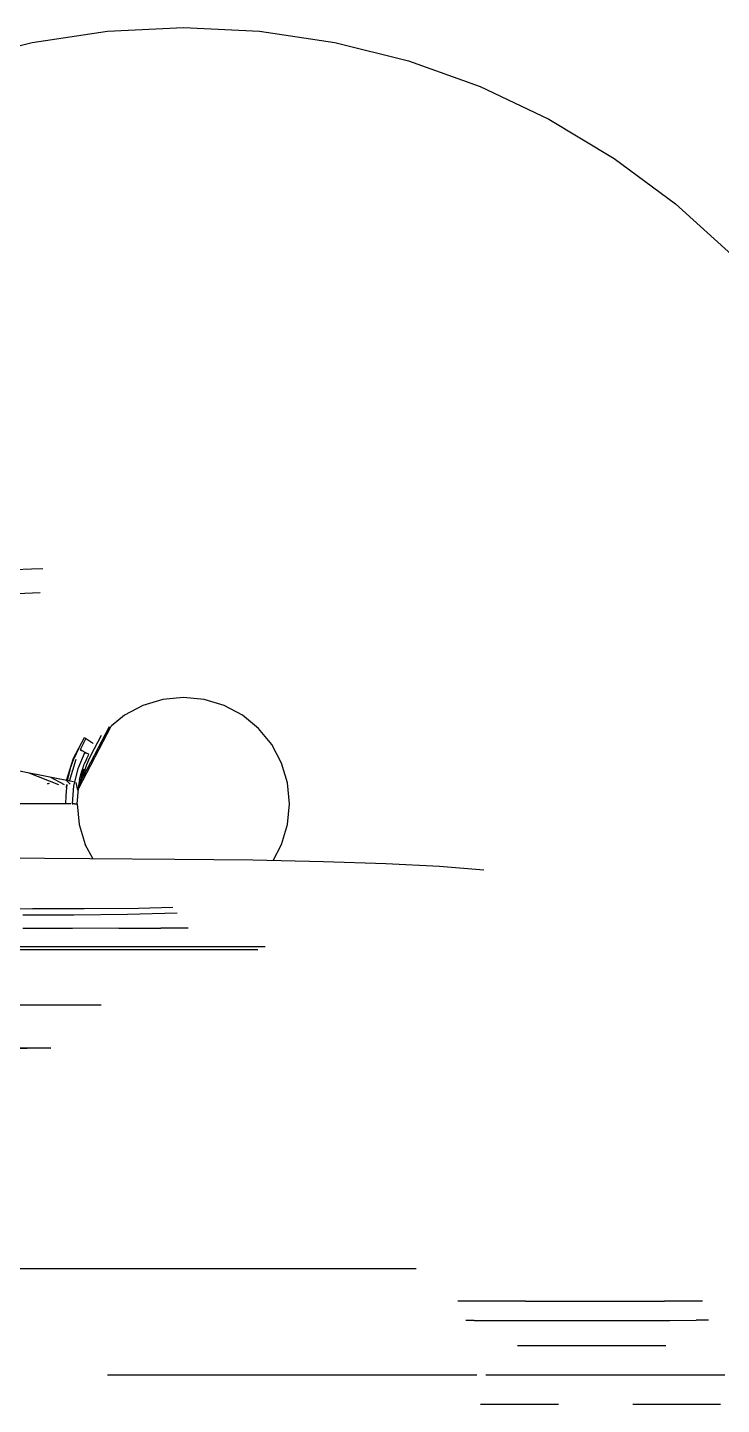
# Model space of a CAD drawing. Header units: millimetres. Extents: x -57554 to 16546, y 2142 to 98430.
# Drawn here: x -25305 to -24978, y 74904 to 75551 of the extents above; entities that cross this region are included whole.
import ezdxf

# ---------------------------------------------------------------- set-up
doc = ezdxf.new("R2010")
doc.units = ezdxf.units.MM

msp = doc.modelspace()

# ---------------------------------------------------------------- linework, layer by layer
at = {"color": 2, "linetype": 'Continuous'}
for p, q in [((-25302.58, 75544.23), (-25267.15, 75549.49)), ((-25267.15, 75549.49), (-25231.37, 75551.24)), ((-25231.37, 75551.24), (-25195.59, 75549.49)), ((-25195.59, 75549.49), (-25160.16, 75544.23)), ((-25337.32, 75535.53), (-25302.58, 75544.23)), ((-25160.16, 75544.23), (-25125.42, 75535.53)), ((-25125.42, 75535.53), (-25091.69, 75523.46)), ((-25091.69, 75523.46), (-25059.31, 75508.15)), ((-25059.31, 75508.15), (-25028.59, 75489.73)), ((-25028.59, 75489.73), (-24999.82, 75468.39)), ((-24999.82, 75468.39), (-24973.28, 75444.34)), ((-25320.52, 75295.96), (-25302.81, 75296.64)), ((-25302.81, 75296.64), (-25297.59, 75296.84)), ((-25309.62, 75285.07), (-25298.85, 75285.51)), ((-25250.5, 75232.44), (-25259.15, 75227.82)), ((-25241.12, 75235.28), (-25250.5, 75232.44)), ((-25231.37, 75236.24), (-25241.12, 75235.28)), ((-25221.61, 75235.28), (-25231.37, 75236.24)), ((-25212.24, 75232.44), (-25221.61, 75235.28)), ((-25203.59, 75227.82), (-25212.24, 75232.44)), ((-25283.14, 75196.54), (-25434.83, 75226.72)), ((-25259.15, 75227.82), (-25265.35, 75222.73)), ((-25196.01, 75221.6), (-25203.59, 75227.82)), ((-25280.59, 75193.5), (-25265.35, 75222.73)), ((-25280.09, 75195.86), (-25266.11, 75222.59)), ((-25189.8, 75214.02), (-25196.01, 75221.6)), ((-25283.16, 75207.69), (-25277.98, 75217.39)), ((-25280.75, 75212), (-25277.95, 75217.37)), ((-25277.32, 75216.95), (-25279.98, 75211.59)), ((-25277.98, 75217.39), (-25274.2, 75214.87)), ((-25274.88, 75208.93), (-25269.92, 75218.45)), ((-25274.2, 75214.87), (-25273.84, 75214.62)), ((-25185.18, 75205.38), (-25189.8, 75214.02)), ((-25286.35, 75197.18), (-25283.16, 75207.69)), ((-25284.94, 75196.9), (-25281.84, 75207.15)), ((-25284.6, 75202.59), (-25282.89, 75207.38)), ((-25280.75, 75212), (-25282.89, 75207.38)), ((-25277.78, 75210.45), (-25281.05, 75202.73)), ((-25279.98, 75211.59), (-25279.3, 75211.24)), ((-25279.81, 75211.51), (-25279.98, 75211.59)), ((-25279.3, 75211.24), (-25279.81, 75211.51)), ((-25278.74, 75210.95), (-25279.3, 75211.24)), ((-25278.29, 75210.71), (-25278.74, 75210.95)), ((-25277.97, 75210.55), (-25278.29, 75210.71)), ((-25277.03, 75207.19), (-25278.04, 75204.81)), ((-25277.78, 75210.45), (-25276.94, 75210.01)), ((-25277.78, 75210.45), (-25277.06, 75210.07)), ((-25276.94, 75210.01), (-25277.06, 75210.07)), ((-25277.03, 75207.19), (-25275.91, 75209.47)), ((-25276.32, 75209.69), (-25276.94, 75210.01)), ((-25276.83, 75204.64), (-25275.91, 75206.83)), ((-25275.91, 75209.47), (-25276.32, 75209.69)), ((-25275.91, 75206.83), (-25274.88, 75208.93)), ((-25290.04, 75195.18), (-25303.93, 75200.68)), ((-25285.95, 75197.1), (-25284.6, 75202.59)), ((-25284.6, 75202.59), (-25285.87, 75197.67)), ((-25281.05, 75202.73), (-25283.04, 75194.6)), ((-25280.21, 75197.65), (-25278.93, 75202.36)), ((-25280.21, 75197.65), (-25279.15, 75201.58)), ((-25279.43, 75197.78), (-25278.29, 75202.46)), ((-25279.15, 75201.58), (-25278.93, 75202.36)), ((-25278.29, 75202.46), (-25279.14, 75198.62)), ((-25279.14, 75198.62), (-25277.65, 75202.38)), ((-25278.93, 75202.36), (-25278.04, 75204.81)), ((-25277.65, 75202.38), (-25276.83, 75204.64)), ((-25182.33, 75196), (-25185.18, 75205.38)), ((-25295.27, 75196.02), (-25295.25, 75195.58)), ((-25295.25, 75195.58), (-25294.32, 75195.84)), ((-25295.25, 75195.58), (-25294.32, 75195.84)), ((-25287.26, 75195.06), (-25293.71, 75198.65)), ((-25286.42, 75193.84), (-25286.73, 75190.03)), ((-25286.42, 75193.84), (-25286.22, 75195.23)), ((-25286.22, 75195.23), (-25286.42, 75193.84)), ((-25284.7, 75195.45), (-25286.35, 75197.18)), ((-25286.22, 75197.61), (-25285.87, 75197.67)), ((-25286.22, 75197.61), (-25285.88, 75197.67)), ((-25285.96, 75197.1), (-25285.88, 75197.67)), ((-25285.87, 75197.67), (-25285.95, 75197.1)), ((-25283.04, 75194.6), (-25283.71, 75186.24)), ((-25281.02, 75192.68), (-25281.9, 75196.29)), ((-25281.37, 75186.24), (-25280.67, 75193.32)), ((-25280.77, 75194.69), (-25281.02, 75192.68)), ((-25280.77, 75194.69), (-25280.98, 75192.97)), ((-25280.89, 75193.43), (-25280.16, 75195.64)), ((-25280.21, 75197.65), (-25280.77, 75194.69)), ((-25280.75, 75194.81), (-25280.77, 75194.69)), ((-25280.67, 75193.32), (-25280.59, 75193.5)), ((-25280.59, 75193.5), (-25280.56, 75193.8)), ((-25280.56, 75194.28), (-25280.4, 75194.84)), ((-25280.55, 75194.06), (-25280.56, 75194.28)), ((-25280.56, 75193.8), (-25280.55, 75194.06)), ((-25280.4, 75194.84), (-25280.46, 75194.69)), ((-25280.4, 75194.84), (-25280.09, 75195.86)), ((-25280.09, 75195.86), (-25279.14, 75198.62)), ((-25181.37, 75186.24), (-25182.33, 75196)), ((-25286.73, 75190.03), (-25286.84, 75186.24)), ((-25280.99, 75192.91), (-25280.98, 75192.97)), ((-25284.32, 75186.24), (-25434.7, 75186.24)), ((-25283.71, 75186.24), (-25283.37, 75186.24)), ((-25282.89, 75186.24), (-25283.37, 75186.24)), ((-25282.56, 75186.24), (-25282.89, 75186.24)), ((-25282.56, 75186.24), (-25281.63, 75186.24)), ((-25281.63, 75186.24), (-25281.37, 75186.24)), ((-25281.37, 75186.24), (-25280.41, 75176.49)), ((-25182.33, 75176.49), (-25181.37, 75186.24)), ((-25280.41, 75176.49), (-25277.56, 75167.11)), ((-25185.18, 75167.11), (-25182.33, 75176.49)), ((-25274.05, 75160.54), (-25277.56, 75167.11)), ((-25189.18, 75159.62), (-25185.18, 75167.11)), ((-25318.22, 75160.77), (-25275.44, 75160.55)), ((-25275.44, 75160.55), (-25235.48, 75160.25)), ((-25235.48, 75160.25), (-25198.7, 75159.81)), ((-25198.7, 75159.81), (-25165.46, 75159.15)), ((-25165.46, 75159.15), (-25136.06, 75158.2)), ((-25136.06, 75158.2), (-25110.81, 75156.9)), ((-25110.81, 75156.9), (-25090.02, 75155.21)), ((-25325.43, 75136.99), (-25302.31, 75136.78)), ((-25278.02, 75136.79), (-25302.31, 75136.78)), ((-25252.45, 75137.05), (-25278.02, 75136.79)), ((-25236.37, 75137.4), (-25252.45, 75137.05)), ((-25282.97, 75133.9), (-25306.97, 75133.9)), ((-25257.61, 75134.19), (-25282.97, 75133.9)), ((-25234.36, 75134.78), (-25257.61, 75134.19)), ((-25283.54, 75127.62), (-25307.02, 75127.6)), ((-25261.83, 75127.66), (-25283.54, 75127.62)), ((-25261.83, 75127.66), (-25241.98, 75127.72)), ((-25229.2, 75127.78), (-25241.98, 75127.72)), ((-25192.83, 75118.96), (-26019.62, 75118.96)), ((-25196.32, 75117.5), (-26016.09, 75117.5)), ((-25270.06, 75091.5), (-25966.37, 75091.5)), ((-25293.72, 75071.3), (-25965.37, 75071.3)), ((-25297.84, 75071.3), (-25311.81, 75070.92)), ((-25294.11, 75071.11), (-25297.84, 75071.3)), ((-25121.74, 74967.5), (-25461.56, 74967.5)), ((-25096.59, 74952.39), (-25102.25, 74952.39)), ((-25070.31, 74952.39), (-25096.59, 74952.39)), ((-25070.31, 74952.39), (-25044.03, 74952.38)), ((-25044.03, 74952.38), (-25030.9, 74952.38)), ((-25030.9, 74952.38), (-25017.75, 74952.37)), ((-25017.75, 74952.37), (-25004.86, 74952.37)), ((-24987.11, 74952.38), (-25004.86, 74952.37)), ((-25094.56, 74943.3), (-25098.43, 74943.3)), ((-25094.56, 74943.3), (-25068.17, 74943.31)), ((-25068.17, 74943.31), (-25041.1, 74943.31)), ((-25041.78, 74943.31), (-25028.59, 74943.3)), ((-25028.59, 74943.3), (-25015.39, 74943.3)), ((-25015.39, 74943.3), (-25002.43, 74943.3)), ((-25002.43, 74943.3), (-24990.09, 74943.32)), ((-24984.22, 74943.32), (-24990.09, 74943.32)), ((-25004.35, 74931.25), (-25074.17, 74931.25)), ((-25093.3, 74917.5), (-25267.14, 74917.5)), ((-24976.59, 74917.5), (-25088.97, 74917.5)), ((-25054.79, 74903.75), (-25091.47, 74903.75)), ((-24978.5, 74903.75), (-25019.83, 74903.75))]:
    msp.add_line(p, q, dxfattribs=at)

doc.saveas('drawing.dxf')
